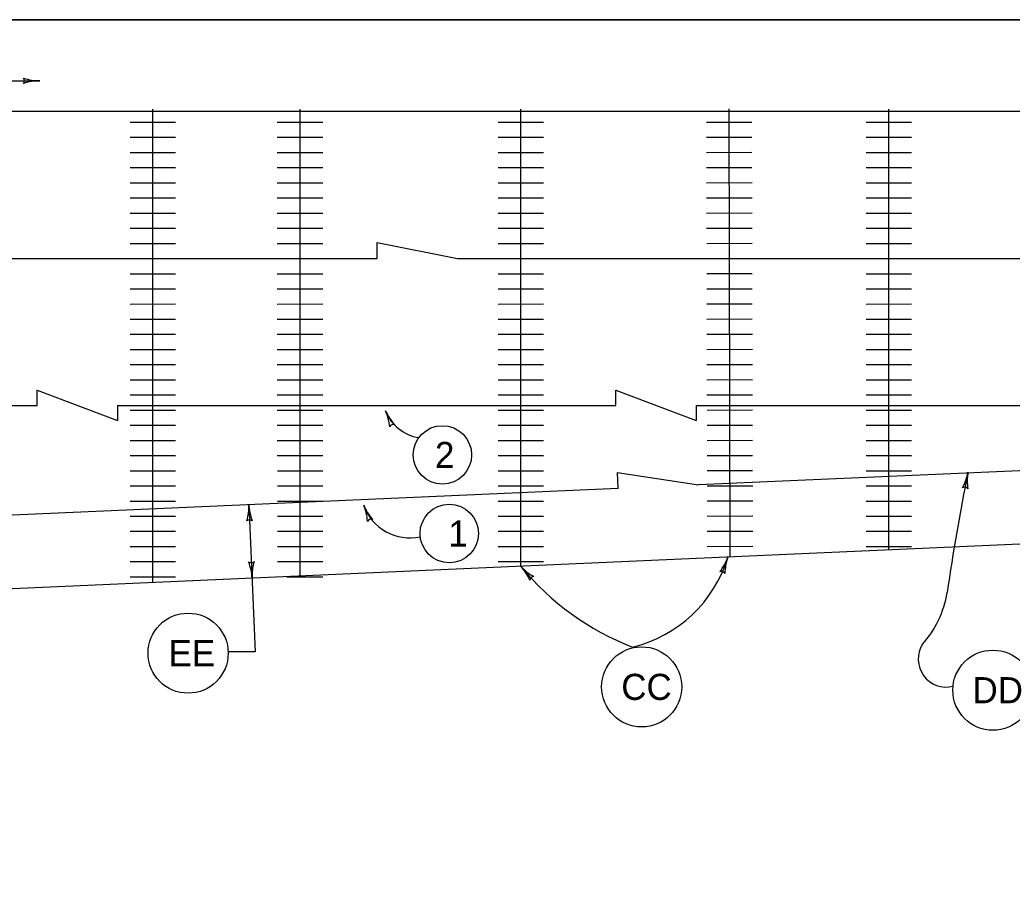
# Model space of a CAD drawing. Extents: x 1007 to 1035.5, y 1000.5 to 1021.5.
# Drawn here: x 1017.7 to 1025.3, y 1014.91 to 1021.5 of the extents above; entities that cross this region are included whole.
import ezdxf

# ---------------------------------------------------------------- set-up
doc = ezdxf.new("R2010")
doc.units = 0
for name, color, linetype in [('Level 1', 7, 'Continuous'), ('Level 10', 7, 'Continuous'), ('Level 11', 7, 'Continuous')]:
    doc.layers.add(name, color=color, linetype=linetype)

msp = doc.modelspace()

# ---------------------------------------------------------------- linework, layer by layer
at = {"layer": 'Level 1'}
for p, q in [((1017.0479, 1021.0329), (1017.8506, 1021.0329)), ((1018.7165, 1020.7153), (1018.7166, 1020.816)), ((1019.8445, 1020.7154), (1019.8446, 1020.816)), ((1021.5365, 1020.7153), (1021.5366, 1020.816)), ((1023.1324, 1020.7163), (1023.1323, 1020.8168)), ((1024.3565, 1020.7154), (1024.3566, 1020.816)), ((1008.0103, 1020.7986), (1035.1723, 1020.7986)), ((1018.7165, 1017.1854), (1018.7165, 1020.7986)), ((1019.8445, 1017.2353), (1019.8445, 1020.7986)), ((1021.5365, 1017.3099), (1021.5365, 1020.7986)), ((1023.1394, 1017.3807), (1023.1323, 1020.7986)), ((1024.3565, 1017.4344), (1024.3565, 1020.7986)), ((1018.5423, 1020.7154), (1018.8908, 1020.7153)), ((1019.6703, 1020.7154), (1020.0188, 1020.7153)), ((1021.3623, 1020.7154), (1021.7108, 1020.7153)), ((1022.9582, 1020.7158), (1023.3068, 1020.7166)), ((1024.1823, 1020.7154), (1024.5308, 1020.7153)), ((1018.5423, 1020.5992), (1018.8908, 1020.5992)), ((1019.6703, 1020.5992), (1020.0188, 1020.5992)), ((1021.3623, 1020.5992), (1021.7108, 1020.5992)), ((1022.9584, 1020.5997), (1023.3069, 1020.6004)), ((1024.1823, 1020.5992), (1024.5308, 1020.5992)), ((1018.5423, 1020.483), (1018.8908, 1020.483)), ((1019.6703, 1020.483), (1020.0188, 1020.483)), ((1021.3623, 1020.483), (1021.7108, 1020.483)), ((1022.9587, 1020.4835), (1023.3072, 1020.4842)), ((1024.1823, 1020.483), (1024.5308, 1020.483)), ((1018.5423, 1020.3668), (1018.8908, 1020.3668)), ((1019.6703, 1020.3668), (1020.0188, 1020.3668)), ((1021.3623, 1020.3668), (1021.7108, 1020.3668)), ((1022.9589, 1020.3673), (1023.3074, 1020.368)), ((1024.1823, 1020.3668), (1024.5308, 1020.3668)), ((1018.5423, 1020.2507), (1018.8908, 1020.2507)), ((1019.6703, 1020.2507), (1020.0188, 1020.2507)), ((1021.3623, 1020.2507), (1021.7108, 1020.2507)), ((1022.9591, 1020.2512), (1023.3077, 1020.2518)), ((1024.1823, 1020.2507), (1024.5308, 1020.2507)), ((1018.5423, 1020.1345), (1018.8908, 1020.1344)), ((1019.6703, 1020.1345), (1020.0188, 1020.1344)), ((1021.3623, 1020.1345), (1021.7108, 1020.1344)), ((1022.9593, 1020.1349), (1023.3079, 1020.1357)), ((1024.1823, 1020.1345), (1024.5308, 1020.1344)), ((1018.5423, 1020.0183), (1018.8908, 1020.0183)), ((1019.6703, 1020.0183), (1020.0188, 1020.0183)), ((1021.3623, 1020.0183), (1021.7108, 1020.0183)), ((1022.9596, 1020.0188), (1023.3081, 1020.0195)), ((1024.1823, 1020.0183), (1024.5308, 1020.0183)), ((1018.5423, 1019.9021), (1018.8908, 1019.9021)), ((1019.6703, 1019.9021), (1020.0188, 1019.9021)), ((1021.3623, 1019.9021), (1021.7108, 1019.9021)), ((1022.9599, 1019.9026), (1023.3084, 1019.9033)), ((1024.1823, 1019.9021), (1024.5308, 1019.9021)), ((1018.5423, 1019.7859), (1018.8908, 1019.7859)), ((1019.6703, 1019.7859), (1020.0188, 1019.7859)), ((1020.4358, 1019.6706), (1020.4358, 1019.7937)), ((1020.4358, 1019.7937), (1021.051, 1019.6706)), ((1021.3623, 1019.7859), (1021.7108, 1019.7859)), ((1022.9602, 1019.7864), (1023.3087, 1019.7871)), ((1024.1823, 1019.7859), (1024.5308, 1019.7859)), ((1015.1767, 1019.6706), (1020.4358, 1019.6706)), ((1018.5423, 1019.6698), (1018.8908, 1019.6698)), ((1019.6703, 1019.6698), (1020.0188, 1019.6698)), ((1021.051, 1019.6706), (1027.6526, 1019.6706)), ((1021.3623, 1019.6698), (1021.7108, 1019.6698)), ((1022.9603, 1019.6703), (1023.3089, 1019.6709)), ((1024.1823, 1019.6698), (1024.5308, 1019.6698)), ((1018.5423, 1019.5536), (1018.8908, 1019.5535)), ((1019.6703, 1019.5536), (1020.0188, 1019.5535)), ((1021.3623, 1019.5536), (1021.7108, 1019.5535)), ((1022.9606, 1019.5541), (1023.3092, 1019.5548)), ((1024.1823, 1019.5536), (1024.5308, 1019.5535)), ((1018.5423, 1019.4374), (1018.8908, 1019.4373)), ((1019.6703, 1019.4374), (1020.0188, 1019.4373)), ((1021.3623, 1019.4374), (1021.7108, 1019.4373)), ((1022.9608, 1019.4378), (1023.3093, 1019.4386)), ((1024.1823, 1019.4374), (1024.5308, 1019.4373)), ((1018.5423, 1019.3212), (1018.8908, 1019.3213)), ((1019.6703, 1019.3212), (1020.0188, 1019.3213)), ((1021.3623, 1019.3212), (1021.7108, 1019.3213)), ((1022.9611, 1019.3217), (1023.3096, 1019.3225)), ((1024.1823, 1019.3212), (1024.5308, 1019.3213)), ((1018.5423, 1019.205), (1018.8908, 1019.2051)), ((1019.6703, 1019.205), (1020.0188, 1019.2051)), ((1021.3623, 1019.205), (1021.7108, 1019.2051)), ((1022.9613, 1019.2055), (1023.3098, 1019.2063)), ((1024.1823, 1019.205), (1024.5308, 1019.2051)), ((1018.5423, 1019.0888), (1018.8908, 1019.0889)), ((1019.6703, 1019.0888), (1020.0188, 1019.0889)), ((1021.3623, 1019.0888), (1021.7108, 1019.0889)), ((1022.9615, 1019.0893), (1023.3101, 1019.0901)), ((1024.1823, 1019.0888), (1024.5308, 1019.0889)), ((1018.5423, 1018.9727), (1018.8909, 1018.9727)), ((1019.6703, 1018.9727), (1020.0188, 1018.9727)), ((1021.3623, 1018.9727), (1021.7108, 1018.9727)), ((1022.9618, 1018.9732), (1023.3104, 1018.9739)), ((1024.1823, 1018.9727), (1024.5308, 1018.9727)), ((1018.5423, 1018.8565), (1018.8908, 1018.8565)), ((1019.6703, 1018.8565), (1020.0188, 1018.8565)), ((1021.3623, 1018.8565), (1021.7108, 1018.8565)), ((1022.9621, 1018.8569), (1023.3107, 1018.8578)), ((1024.1823, 1018.8565), (1024.5308, 1018.8565)), ((1018.5423, 1018.7403), (1018.8908, 1018.7403)), ((1019.6703, 1018.7403), (1020.0188, 1018.7403)), ((1021.3623, 1018.7403), (1021.7108, 1018.7403)), ((1022.9623, 1018.7408), (1023.3108, 1018.7416)), ((1024.1823, 1018.7403), (1024.5308, 1018.7403)), ((1017.8301, 1018.5441), (1017.8301, 1018.6594)), ((1017.8301, 1018.6594), (1018.445, 1018.4269)), ((1018.5423, 1018.6241), (1018.8908, 1018.6242)), ((1019.6703, 1018.6241), (1020.0188, 1018.6242)), ((1021.3623, 1018.6241), (1021.7108, 1018.6242)), ((1022.2643, 1018.5441), (1022.2643, 1018.6594)), ((1022.2643, 1018.6594), (1022.8793, 1018.4269)), ((1022.9626, 1018.6246), (1023.3111, 1018.6253)), ((1024.1823, 1018.6241), (1024.5308, 1018.6242)), ((1016.9206, 1018.5426), (1017.8301, 1018.5426)), ((1018.4455, 1018.5426), (1018.445, 1018.4269)), ((1018.4455, 1018.5426), (1022.2643, 1018.5426)), ((1022.8798, 1018.5426), (1022.8793, 1018.4269)), ((1022.8798, 1018.5426), (1027.9695, 1018.5426)), ((1018.5423, 1018.5079), (1018.8908, 1018.508)), ((1019.6703, 1018.5079), (1020.0188, 1018.508)), ((1021.3623, 1018.5079), (1021.7108, 1018.508)), ((1022.9628, 1018.5084), (1023.3113, 1018.5092)), ((1024.1823, 1018.5079), (1024.5308, 1018.508)), ((1018.5423, 1018.3918), (1018.8909, 1018.3918)), ((1019.6703, 1018.3918), (1020.0189, 1018.3918)), ((1021.3623, 1018.3918), (1021.7109, 1018.3918)), ((1022.9631, 1018.3923), (1023.3117, 1018.393)), ((1024.1823, 1018.3918), (1024.5309, 1018.3918)), ((1018.5423, 1018.2756), (1018.8909, 1018.2756)), ((1019.6703, 1018.2756), (1020.0189, 1018.2756)), ((1021.3623, 1018.2756), (1021.7109, 1018.2756)), ((1022.9633, 1018.276), (1023.3119, 1018.2768)), ((1024.1823, 1018.2756), (1024.5309, 1018.2756)), ((1018.5423, 1018.1593), (1018.8909, 1018.1594)), ((1019.6703, 1018.1593), (1020.0189, 1018.1594)), ((1021.3623, 1018.1593), (1021.7109, 1018.1594)), ((1022.9636, 1018.1598), (1023.3121, 1018.1607)), ((1024.1823, 1018.1594), (1024.5308, 1018.1594)), ((1018.5424, 1018.0432), (1018.891, 1018.0433)), ((1019.6704, 1018.0432), (1020.0189, 1018.0433)), ((1021.3624, 1018.0432), (1021.711, 1018.0433)), ((1022.2825, 1017.9073), (1022.2771, 1018.0303)), ((1022.2771, 1018.0303), (1022.8971, 1017.9345)), ((1025.7683, 1018.0613), (1022.8971, 1017.9345)), ((1022.9639, 1018.0437), (1023.3124, 1018.0444)), ((1024.1824, 1018.0432), (1024.5309, 1018.0433)), ((1018.5424, 1017.927), (1018.891, 1017.9271)), ((1019.6704, 1017.927), (1020.0189, 1017.9271)), ((1021.3624, 1017.927), (1021.7109, 1017.9271)), ((1022.9641, 1017.9275), (1023.3127, 1017.9283)), ((1024.1823, 1017.927), (1024.5309, 1017.9271)), ((1022.2825, 1017.9073), (1017.2894, 1017.687)), ((1018.5424, 1017.8108), (1018.8909, 1017.8108)), ((1019.4518, 1017.7839), (1019.5016, 1016.6548)), ((1019.6704, 1017.8108), (1020.0189, 1017.8108)), ((1021.3624, 1017.8108), (1021.7109, 1017.8108)), ((1022.9643, 1017.8113), (1023.3129, 1017.8121)), ((1024.1823, 1017.8108), (1024.5309, 1017.8108)), ((1018.5425, 1017.6946), (1018.891, 1017.6947)), ((1019.6704, 1017.6946), (1020.019, 1017.6947)), ((1021.3625, 1017.6946), (1021.711, 1017.6947)), ((1022.9647, 1017.6951), (1023.3133, 1017.6959)), ((1024.1823, 1017.6947), (1024.5309, 1017.6947)), ((1018.5425, 1017.5784), (1018.891, 1017.5785)), ((1019.6704, 1017.5784), (1020.019, 1017.5785)), ((1021.3624, 1017.5784), (1021.711, 1017.5785)), ((1022.9649, 1017.5789), (1023.3134, 1017.5797)), ((1024.1824, 1017.5784), (1024.531, 1017.5785)), ((1026.0359, 1017.5086), (1015.3904, 1017.0386)), ((1018.5424, 1017.4623), (1018.891, 1017.4623)), ((1019.6704, 1017.4623), (1020.019, 1017.4623)), ((1021.3624, 1017.4623), (1021.711, 1017.4623)), ((1022.9652, 1017.4628), (1023.3137, 1017.4635)), ((1024.1824, 1017.4623), (1024.531, 1017.4623)), ((1018.5425, 1017.3461), (1018.8911, 1017.3461)), ((1019.6705, 1017.3461), (1020.0191, 1017.3461)), ((1021.3625, 1017.3461), (1021.7111, 1017.3461)), ((1018.5425, 1017.2299), (1018.8911, 1017.2299)), ((1019.7443, 1017.2299), (1020.0191, 1017.2299)), ((1019.5016, 1016.6548), (1019.2933, 1016.6548))]:
    msp.add_line(p, q, dxfattribs=at)
for centre, radius in [((1020.935, 1018.1642), 0.2241), ((1020.988, 1017.562), 0.2241), ((1018.9866, 1016.6443), 0.3069), ((1022.4621, 1016.3858), 0.3069), ((1025.1534, 1016.3604), 0.3069)]:
    msp.add_circle(centre, radius, dxfattribs=at)
for centre, radius, start, end in [((1017.7019, 1021.0329), 0.0313, 319.10871, 41.2254), ((1017.8506, 1021.4239), 0.3909, 251.33122, 270), ((1017.8506, 1020.642), 0.3909, 90.00611, 108.65284), ((1017.8506, 1021.4239), 0.3909, 270, 270.01223), ((1020.8544, 1018.6646), 0.3909, 204.58002, 204.59224), ((1020.8066, 1018.6238), 0.3309, 201.61237, 260.94058), ((1020.8544, 1018.6646), 0.3909, 204.59224, 223.26103), ((1020.1434, 1018.3392), 0.3909, 5.9394, 24.58613), ((1020.5607, 1018.3667), 0.0313, 73.36684, 155.48353), ((1043.4013, 1014.3639), 18.8002, 168.74887, 171.60423), ((1024.5773, 1018.0987), 0.3909, 331.52371, 350.17044), ((1025.3477, 1017.9653), 0.3909, 170.17655, 188.84533), ((1025.3477, 1017.9653), 0.3909, 170.16432, 170.17655), ((1024.9371, 1017.8855), 0.0313, 38.95114, 121.06784), ((1019.0612, 1017.7667), 0.3909, 343.87054, 2.51727), ((1019.8424, 1017.8011), 0.3909, 182.51116, 182.52338), ((1019.8424, 1017.8011), 0.3909, 182.52338, 201.19216), ((1020.694, 1017.9269), 0.3909, 202.4011, 202.41333), ((1020.685, 1017.9024), 0.3738, 199.46288, 282.39488), ((1020.694, 1017.9269), 0.3909, 202.41333, 221.08211), ((1019.9712, 1017.6288), 0.3909, 3.76049, 22.40722), ((1019.4583, 1017.6354), 0.0313, 51.29798, 133.41467), ((1020.3892, 1017.6404), 0.0313, 71.18793, 153.30462), ((1019.4701, 1017.3689), 0.0313, 231.29798, 313.41467), ((1019.0861, 1017.2032), 0.3909, 2.52338, 21.19216), ((1019.8672, 1017.2376), 0.3909, 163.87054, 182.51727), ((1021.8255, 1017.5731), 0.3909, 222.31206, 222.32428), ((1023.1318, 1018.6166), 2.0622, 219.32147, 248.99671), ((1021.8255, 1017.5731), 0.3909, 222.32428, 240.99306), ((1021.2475, 1017.0467), 0.3909, 23.67144, 42.31817), ((1022.1556, 1017.6734), 1.0102, 283.57302, 343.10769), ((1022.754, 1017.5115), 0.3909, 321.67358, 340.32031), ((1023.4903, 1017.2483), 0.3909, 160.32642, 178.9952), ((1023.4903, 1017.2483), 0.3909, 160.31419, 160.32642), ((1021.6366, 1017.2), 0.0313, 91.09888, 173.21557), ((1023.0721, 1017.2399), 0.0313, 29.10101, 111.21771), ((1019.0861, 1017.2032), 0.3909, 2.51116, 2.52338), ((1024.0281, 1017.2341), 0.7846, 318.4061, 350.81441), ((1024.7958, 1016.5985), 0.2143, 147.59693, 284.08022)]:
    msp.add_arc(centre, radius, start, end, dxfattribs=at)
at = {"layer": 'Level 10'}
msp.add_line((1007, 1021.5), (1035.5, 1021.5), dxfattribs=at)
at = {"layer": 'Level 11'}
msp.add_lwpolyline([(1007, 1000.5), (1035.5, 1000.5), (1035.5, 1021.5), (1007, 1021.5)], close=True, dxfattribs=at)

# ---------------------------------------------------------------- texts
at = {"layer": 'Level 1'}
for s, p in [('2', (1020.8783, 1018.0642)), ('1', (1020.9808, 1017.4619)), ('EE', (1018.8362, 1016.5443)), ('CC', (1022.3061, 1016.2858)), ('DD', (1024.9974, 1016.2603))]:
    msp.add_text(s, height=0.2, dxfattribs=at).set_placement(p)

doc.saveas('drawing.dxf')
